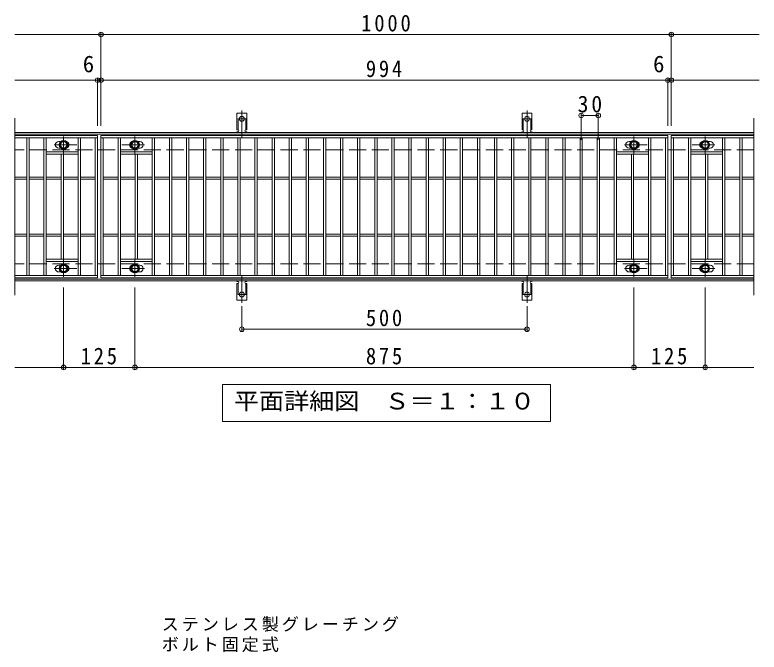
# Model space of a CAD drawing. Units: millimetres, scale not verified. Extents: x -1401 to 1814, y -1374 to 1182.
# Drawn here: x -591 to 714, y 65 to 1182 of the extents above; entities that cross this region are included whole.
import ezdxf
from ezdxf.enums import TextEntityAlignment as Align

# ---------------------------------------------------------------- set-up
doc = ezdxf.new("R2010")
doc.units = ezdxf.units.MM
doc.header["$LTSCALE"] = 10
doc.header["$PDMODE"] = 32
doc.header["$PDSIZE"] = 8
for name, pattern in [('CHAIN1', [8, 5, -1, 1, -1]), ('CHAIN2', [12, 9, -1, 1, -1]), ('DASHED2', [3, 2, -1]), ('DASHED3', [4, 3, -1])]:
    doc.linetypes.add(name, pattern=pattern)
for name, color, linetype, lineweight in [('C-1', 2, 'Continuous', 9), ('C-2', 3, 'Continuous', 9), ('C-4', 7, 'Continuous', 9), ('C-5', 7, 'Continuous', 9), ('C-8', 4, 'Continuous', 9), ('C-A', 3, 'Continuous', 9), ('D-5', 2, 'Continuous', 9)]:
    doc.layers.add(name, color=color, linetype=linetype, lineweight=lineweight)
doc.styles.add('ＭＳ ゴシック', font='')
doc.styles.get('ＭＳ ゴシック').set_extended_font_data('MS Gothic')

msp = doc.modelspace()

# ---------------------------------------------------------------- linework, layer by layer
at = {"layer": 'C-1'}
for p, q in [((704.97, 976.05), (-591.03, 976.05)), ((704.97, 973.05), (-591.03, 973.05)), ((704.97, 719.05), (-591.03, 719.05)), ((704.97, 716.05), (-591.03, 716.05))]:
    msp.add_line(p, q, dxfattribs=at)
at = {"layer": 'C-1', "linetype": 'DASHED3'}
for p, q in [((704.97, 946.05), (-591.03, 946.05)), ((704.97, 746.05), (-591.03, 746.05))]:
    msp.add_line(p, q, dxfattribs=at)
at = {"layer": 'C-2'}
for p, q in [((-591.03, 1001.05), (-591.03, 691.05)), ((704.97, 1001.05), (704.97, 691.05)), ((-446.03, 971.05), (-591.03, 971.05)), ((-446.03, 967.05), (-591.03, 967.05)), ((-570.03, 725.05), (-570.03, 967.05)), ((-566.03, 725.05), (-566.03, 967.05)), ((-540.03, 725.05), (-540.03, 967.05)), ((-536.03, 725.05), (-536.03, 967.05)), ((-480.03, 725.05), (-480.03, 967.05)), ((-476.03, 725.05), (-476.03, 967.05)), ((-450.03, 725.05), (-450.03, 967.05)), ((-446.03, 971.05), (-446.03, 721.05)), ((-440.03, 967.05), (553.97, 967.05)), ((-436.03, 725.05), (-436.03, 967.05)), ((-410.03, 725.05), (-410.03, 967.05)), ((-406.03, 725.05), (-406.03, 967.05)), ((-350.03, 725.05), (-350.03, 967.05)), ((-346.03, 725.05), (-346.03, 967.05)), ((-320.03, 725.05), (-320.03, 967.05)), ((-316.03, 725.05), (-316.03, 967.05)), ((-290.03, 725.05), (-290.03, 967.05)), ((-286.03, 725.05), (-286.03, 967.05)), ((-260.03, 725.05), (-260.03, 967.05)), ((-256.03, 725.05), (-256.03, 967.05)), ((-230.03, 725.05), (-230.03, 967.05)), ((-226.03, 725.05), (-226.03, 967.05)), ((-200.03, 725.05), (-200.03, 967.05)), ((-196.03, 725.05), (-196.03, 967.05)), ((-170.03, 725.05), (-170.03, 967.05)), ((-166.03, 725.05), (-166.03, 967.05)), ((-140.03, 725.05), (-140.03, 967.05)), ((-136.03, 725.05), (-136.03, 967.05)), ((-110.03, 725.05), (-110.03, 967.05)), ((-106.03, 725.05), (-106.03, 967.05)), ((-80.03, 725.05), (-80.03, 967.05)), ((-76.03, 725.05), (-76.03, 967.05)), ((-50.03, 725.05), (-50.03, 967.05)), ((-46.03, 725.05), (-46.03, 967.05)), ((-20.03, 725.05), (-20.03, 967.05)), ((-16.03, 725.05), (-16.03, 967.05)), ((9.97, 725.05), (9.97, 967.05)), ((13.97, 725.05), (13.97, 967.05)), ((39.97, 725.05), (39.97, 967.05)), ((43.97, 725.05), (43.97, 967.05)), ((69.97, 725.05), (69.97, 967.05)), ((73.97, 725.05), (73.97, 967.05)), ((99.97, 725.05), (99.97, 967.05)), ((103.97, 725.05), (103.97, 967.05)), ((129.97, 725.05), (129.97, 967.05)), ((133.97, 725.05), (133.97, 967.05)), ((159.97, 725.05), (159.97, 967.05)), ((163.97, 725.05), (163.97, 967.05)), ((189.97, 725.05), (189.97, 967.05)), ((193.97, 725.05), (193.97, 967.05)), ((219.97, 725.05), (219.97, 967.05)), ((223.97, 725.05), (223.97, 967.05)), ((249.97, 725.05), (249.97, 967.05)), ((253.97, 725.05), (253.97, 967.05)), ((279.97, 725.05), (279.97, 967.05)), ((283.97, 725.05), (283.97, 967.05)), ((309.97, 725.05), (309.97, 967.05)), ((313.97, 725.05), (313.97, 967.05)), ((339.97, 725.05), (339.97, 967.05)), ((343.97, 725.05), (343.97, 967.05)), ((369.97, 725.05), (369.97, 967.05)), ((373.97, 725.05), (373.97, 967.05)), ((399.97, 725.05), (399.97, 967.05)), ((403.97, 725.05), (403.97, 967.05)), ((429.97, 725.05), (429.97, 967.05)), ((433.97, 725.05), (433.97, 967.05)), ((459.97, 725.05), (459.97, 967.05)), ((463.97, 725.05), (463.97, 967.05)), ((519.97, 725.05), (519.97, 967.05)), ((523.97, 725.05), (523.97, 967.05)), ((549.97, 725.05), (549.97, 967.05)), ((553.97, 971.05), (553.97, 721.05)), ((559.97, 971.05), (559.97, 721.05)), ((704.97, 971.05), (559.97, 971.05)), ((559.97, 967.05), (704.97, 967.05)), ((563.97, 725.05), (563.97, 967.05)), ((589.97, 725.05), (589.97, 967.05)), ((593.97, 725.05), (593.97, 967.05)), ((649.97, 725.05), (649.97, 967.05)), ((653.97, 725.05), (653.97, 967.05)), ((679.97, 725.05), (679.97, 967.05)), ((683.97, 725.05), (683.97, 967.05)), ((-514.03, 960.55), (-510.43, 960.55)), ((-372.03, 960.55), (-375.62, 960.55)), ((485.97, 960.55), (489.57, 960.55)), ((627.97, 960.55), (624.38, 960.55)), ((-480.03, 942.05), (-536.03, 942.05)), ((-514.03, 948.55), (-510.43, 948.55)), ((-406.03, 942.05), (-350.03, 942.05)), ((-372.03, 948.55), (-375.62, 948.55)), ((519.97, 942.05), (463.97, 942.05)), ((485.97, 948.55), (489.57, 948.55)), ((593.97, 942.05), (649.97, 942.05)), ((627.97, 948.55), (624.38, 948.55)), ((-480.03, 938.05), (-536.03, 938.05)), ((-510.03, 754.05), (-510.03, 938.05)), ((-506.03, 754.05), (-506.03, 938.05)), ((-406.03, 938.05), (-350.03, 938.05)), ((-380.03, 754.05), (-380.03, 938.05)), ((-376.03, 754.05), (-376.03, 938.05)), ((519.97, 938.05), (463.97, 938.05)), ((489.97, 754.05), (489.97, 938.05)), ((493.97, 754.05), (493.97, 938.05)), ((593.97, 938.05), (649.97, 938.05)), ((619.97, 754.05), (619.97, 938.05)), ((623.97, 754.05), (623.97, 938.05)), ((-570.03, 897.55), (-591.03, 897.55)), ((-570.03, 894.55), (-591.03, 894.55)), ((-540.03, 897.55), (-566.03, 897.55)), ((-540.03, 894.55), (-566.03, 894.55)), ((-510.03, 897.55), (-536.03, 897.55)), ((-510.03, 894.55), (-536.03, 894.55)), ((-480.03, 897.55), (-506.03, 897.55)), ((-480.03, 894.55), (-506.03, 894.55)), ((-450.03, 897.55), (-476.03, 897.55)), ((-450.03, 894.55), (-476.03, 894.55)), ((-436.03, 897.55), (-410.03, 897.55)), ((-436.03, 894.55), (-410.03, 894.55)), ((-406.03, 897.55), (-380.03, 897.55)), ((-406.03, 894.55), (-380.03, 894.55)), ((-376.03, 897.55), (-350.03, 897.55)), ((-376.03, 894.55), (-350.03, 894.55)), ((-346.03, 897.55), (-320.03, 897.55)), ((-346.03, 894.55), (-320.03, 894.55)), ((-316.03, 897.55), (-290.03, 897.55)), ((-316.03, 894.55), (-290.03, 894.55)), ((-286.03, 897.55), (-260.03, 897.55)), ((-286.03, 894.55), (-260.03, 894.55)), ((-256.03, 897.55), (-230.03, 897.55)), ((-256.03, 894.55), (-230.03, 894.55)), ((-226.03, 897.55), (-200.03, 897.55)), ((-226.03, 894.55), (-200.03, 894.55)), ((-196.03, 897.55), (-170.03, 897.55)), ((-196.03, 894.55), (-170.03, 894.55)), ((-166.03, 897.55), (-140.03, 897.55)), ((-166.03, 894.55), (-140.03, 894.55)), ((-136.03, 897.55), (-110.03, 897.55)), ((-136.03, 894.55), (-110.03, 894.55)), ((-106.03, 897.55), (-80.03, 897.55)), ((-106.03, 894.55), (-80.03, 894.55)), ((-76.03, 897.55), (-50.03, 897.55)), ((-76.03, 894.55), (-50.03, 894.55)), ((-46.03, 897.55), (-20.03, 897.55)), ((-46.03, 894.55), (-20.03, 894.55)), ((-16.03, 897.55), (9.97, 897.55)), ((-16.03, 894.55), (9.97, 894.55)), ((13.97, 897.55), (39.97, 897.55)), ((13.97, 894.55), (39.97, 894.55)), ((43.97, 897.55), (69.97, 897.55)), ((43.97, 894.55), (69.97, 894.55)), ((73.97, 897.55), (99.97, 897.55)), ((73.97, 894.55), (99.97, 894.55)), ((103.97, 897.55), (129.97, 897.55)), ((103.97, 894.55), (129.97, 894.55)), ((133.97, 897.55), (159.97, 897.55)), ((133.97, 894.55), (159.97, 894.55)), ((163.97, 897.55), (189.97, 897.55)), ((163.97, 894.55), (189.97, 894.55)), ((193.97, 897.55), (219.97, 897.55)), ((193.97, 894.55), (219.97, 894.55)), ((223.97, 897.55), (249.97, 897.55)), ((223.97, 894.55), (249.97, 894.55)), ((253.97, 897.55), (279.97, 897.55)), ((253.97, 894.55), (279.97, 894.55)), ((283.97, 897.55), (309.97, 897.55)), ((283.97, 894.55), (309.97, 894.55)), ((313.97, 897.55), (339.97, 897.55)), ((313.97, 894.55), (339.97, 894.55)), ((343.97, 897.55), (369.97, 897.55)), ((343.97, 894.55), (369.97, 894.55)), ((373.97, 897.55), (399.97, 897.55)), ((373.97, 894.55), (399.97, 894.55)), ((403.97, 897.55), (429.97, 897.55)), ((403.97, 894.55), (429.97, 894.55)), ((433.97, 897.55), (459.97, 897.55)), ((433.97, 894.55), (459.97, 894.55)), ((463.97, 897.55), (489.97, 897.55)), ((463.97, 894.55), (489.97, 894.55)), ((493.97, 897.55), (519.97, 897.55)), ((493.97, 894.55), (519.97, 894.55)), ((523.97, 897.55), (549.97, 897.55)), ((523.97, 894.55), (549.97, 894.55)), ((563.97, 897.55), (589.97, 897.55)), ((563.97, 894.55), (589.97, 894.55)), ((593.97, 897.55), (619.97, 897.55)), ((593.97, 894.55), (619.97, 894.55)), ((623.97, 897.55), (649.97, 897.55)), ((623.97, 894.55), (649.97, 894.55)), ((653.97, 897.55), (679.97, 897.55)), ((653.97, 894.55), (679.97, 894.55)), ((683.97, 897.55), (704.97, 897.55)), ((683.97, 894.55), (704.97, 894.55)), ((-570.03, 797.55), (-591.03, 797.55)), ((-540.03, 797.55), (-566.03, 797.55)), ((-510.03, 797.55), (-536.03, 797.55)), ((-480.03, 797.55), (-506.03, 797.55)), ((-450.03, 797.55), (-476.03, 797.55)), ((-436.03, 797.55), (-410.03, 797.55)), ((-406.03, 797.55), (-380.03, 797.55)), ((-376.03, 797.55), (-350.03, 797.55)), ((-346.03, 797.55), (-320.03, 797.55)), ((-316.03, 797.55), (-290.03, 797.55)), ((-286.03, 797.55), (-260.03, 797.55)), ((-256.03, 797.55), (-230.03, 797.55)), ((-226.03, 797.55), (-200.03, 797.55)), ((-196.03, 797.55), (-170.03, 797.55)), ((-166.03, 797.55), (-140.03, 797.55)), ((-136.03, 797.55), (-110.03, 797.55)), ((-106.03, 797.55), (-80.03, 797.55)), ((-76.03, 797.55), (-50.03, 797.55)), ((-46.03, 797.55), (-20.03, 797.55)), ((-16.03, 797.55), (9.97, 797.55)), ((13.97, 797.55), (39.97, 797.55)), ((43.97, 797.55), (69.97, 797.55)), ((73.97, 797.55), (99.97, 797.55)), ((103.97, 797.55), (129.97, 797.55)), ((133.97, 797.55), (159.97, 797.55)), ((163.97, 797.55), (189.97, 797.55)), ((193.97, 797.55), (219.97, 797.55)), ((223.97, 797.55), (249.97, 797.55)), ((253.97, 797.55), (279.97, 797.55)), ((283.97, 797.55), (309.97, 797.55)), ((313.97, 797.55), (339.97, 797.55)), ((343.97, 797.55), (369.97, 797.55)), ((373.97, 797.55), (399.97, 797.55)), ((403.97, 797.55), (429.97, 797.55)), ((433.97, 797.55), (459.97, 797.55)), ((463.97, 797.55), (489.97, 797.55)), ((493.97, 797.55), (519.97, 797.55)), ((523.97, 797.55), (549.97, 797.55)), ((563.97, 797.55), (589.97, 797.55)), ((593.97, 797.55), (619.97, 797.55)), ((623.97, 797.55), (649.97, 797.55)), ((653.97, 797.55), (679.97, 797.55)), ((683.97, 797.55), (704.97, 797.55)), ((-570.03, 794.55), (-591.03, 794.55)), ((-540.03, 794.55), (-566.03, 794.55)), ((-510.03, 794.55), (-536.03, 794.55)), ((-480.03, 794.55), (-506.03, 794.55)), ((-450.03, 794.55), (-476.03, 794.55)), ((-436.03, 794.55), (-410.03, 794.55)), ((-406.03, 794.55), (-380.03, 794.55)), ((-376.03, 794.55), (-350.03, 794.55)), ((-346.03, 794.55), (-320.03, 794.55)), ((-316.03, 794.55), (-290.03, 794.55)), ((-286.03, 794.55), (-260.03, 794.55)), ((-256.03, 794.55), (-230.03, 794.55)), ((-226.03, 794.55), (-200.03, 794.55)), ((-196.03, 794.55), (-170.03, 794.55)), ((-166.03, 794.55), (-140.03, 794.55)), ((-136.03, 794.55), (-110.03, 794.55)), ((-106.03, 794.55), (-80.03, 794.55)), ((-76.03, 794.55), (-50.03, 794.55)), ((-46.03, 794.55), (-20.03, 794.55)), ((-16.03, 794.55), (9.97, 794.55)), ((13.97, 794.55), (39.97, 794.55)), ((43.97, 794.55), (69.97, 794.55)), ((73.97, 794.55), (99.97, 794.55)), ((103.97, 794.55), (129.97, 794.55)), ((133.97, 794.55), (159.97, 794.55)), ((163.97, 794.55), (189.97, 794.55)), ((193.97, 794.55), (219.97, 794.55)), ((223.97, 794.55), (249.97, 794.55)), ((253.97, 794.55), (279.97, 794.55)), ((283.97, 794.55), (309.97, 794.55)), ((313.97, 794.55), (339.97, 794.55)), ((343.97, 794.55), (369.97, 794.55)), ((373.97, 794.55), (399.97, 794.55)), ((403.97, 794.55), (429.97, 794.55)), ((433.97, 794.55), (459.97, 794.55)), ((463.97, 794.55), (489.97, 794.55)), ((493.97, 794.55), (519.97, 794.55)), ((523.97, 794.55), (549.97, 794.55)), ((563.97, 794.55), (589.97, 794.55)), ((593.97, 794.55), (619.97, 794.55)), ((623.97, 794.55), (649.97, 794.55)), ((653.97, 794.55), (679.97, 794.55)), ((683.97, 794.55), (704.97, 794.55)), ((-480.03, 754.05), (-536.03, 754.05)), ((-480.03, 750.05), (-536.03, 750.05)), ((-406.03, 754.05), (-350.03, 754.05)), ((-406.03, 750.05), (-350.03, 750.05)), ((519.97, 754.05), (463.97, 754.05)), ((519.97, 750.05), (463.97, 750.05)), ((593.97, 754.05), (649.97, 754.05)), ((593.97, 750.05), (649.97, 750.05)), ((-514.03, 743.55), (-510.43, 743.55)), ((-514.03, 731.55), (-510.43, 731.55)), ((-372.03, 743.55), (-375.62, 743.55)), ((-372.03, 731.55), (-375.62, 731.55)), ((485.97, 743.55), (489.57, 743.55)), ((485.97, 731.55), (489.57, 731.55)), ((627.97, 743.55), (624.38, 743.55)), ((627.97, 731.55), (624.38, 731.55)), ((-591.03, 725.05), (-446.03, 725.05)), ((-446.03, 721.05), (-591.03, 721.05)), ((553.97, 725.05), (-440.03, 725.05)), ((553.97, 721.05), (-440.03, 721.05)), ((704.97, 725.05), (559.97, 725.05)), ((704.97, 721.05), (559.97, 721.05))]:
    msp.add_line(p, q, dxfattribs=at)
msp.add_lwpolyline([(-440.03, 721.05), (-440.03, 971.05), (553.97, 971.05)], dxfattribs=at)
for centre, start, end in [((-514.03, 954.55), 90, 270), ((-502.03, 954.55), 286.33534, 73.66466), ((-384.03, 954.55), 106.33534, 253.66466), ((-372.03, 954.55), 270, 90), ((485.97, 954.55), 90, 270), ((497.97, 954.55), 286.33534, 73.66466), ((615.97, 954.55), 106.33534, 253.66466), ((627.97, 954.55), 270, 90), ((-514.03, 737.55), 90, 270), ((-502.03, 737.55), 286.33534, 73.66466), ((-384.03, 737.55), 106.33534, 253.66466), ((-372.03, 737.55), 270, 90), ((485.97, 737.55), 90, 270), ((497.97, 737.55), 286.33534, 73.66466), ((615.97, 737.55), 106.33534, 253.66466), ((627.97, 737.55), 270, 90)]:
    msp.add_arc(centre, 6, start, end, dxfattribs=at)
at = {"layer": 'C-4'}
for p, q in [((-440.03, 988.05), (-440.03, 1151.05)), ((559.97, 988.05), (559.97, 1151.05)), ((-591.03, 1148.05), (713.97, 1148.05)), ((-446.03, 988.05), (-446.03, 1071.05)), ((553.97, 988.05), (553.97, 1071.05)), ((-591.03, 1068.05), (713.97, 1068.05)), ((401.97, 963.05), (401.97, 1009.05)), ((401.97, 1006.05), (431.97, 1006.05)), ((431.97, 963.05), (431.97, 1009.05)), ((-505.53, 704.05), (-505.53, 561.05)), ((-380.53, 704.05), (-380.53, 561.05)), ((494.47, 704.05), (494.47, 561.05)), ((619.47, 704.05), (619.47, 561.05)), ((-193.03, 671.33), (-193.03, 628.05)), ((306.97, 671.33), (306.97, 628.05)), ((-193.03, 631.05), (306.97, 631.05)), ((-591.03, 564.05), (704.97, 564.05))]:
    msp.add_line(p, q, dxfattribs=at)
for p in [(-440.03, 1148.05), (559.97, 1148.05), (-446.03, 1068.05), (-440.03, 1068.05), (553.97, 1068.05), (559.97, 1068.05), (401.97, 1006.05), (431.97, 1006.05), (-193.03, 631.05), (306.97, 631.05), (-505.53, 564.05), (-380.53, 564.05), (494.47, 564.05), (619.47, 564.05)]:
    msp.add_point(p, dxfattribs=at)
at = {"layer": 'C-5'}
msp.add_lwpolyline([(-227.03, 469.05), (-227.03, 534.05), (347.97, 534.05), (347.97, 469.05)], close=True, dxfattribs=at)
at = {"layer": 'C-8', "linetype": 'CHAIN1'}
for p, q in [((-505.53, 938.58), (-505.53, 968.93)), ((-380.53, 938.58), (-380.53, 968.93)), ((494.47, 938.58), (494.47, 968.93)), ((619.47, 938.58), (619.47, 968.93)), ((-482.56, 954.55), (-522.25, 954.55)), ((-403.5, 954.55), (-363.81, 954.55)), ((517.44, 954.55), (477.75, 954.55)), ((596.5, 954.55), (636.19, 954.55)), ((-505.53, 753.53), (-505.53, 723.17)), ((-380.53, 753.53), (-380.53, 723.17)), ((494.47, 753.53), (494.47, 723.17)), ((619.47, 753.53), (619.47, 723.17)), ((-482.56, 737.55), (-522.25, 737.55)), ((-403.5, 737.55), (-363.81, 737.55)), ((517.44, 737.55), (477.75, 737.55)), ((596.5, 737.55), (636.19, 737.55))]:
    msp.add_line(p, q, dxfattribs=at)
at = {"layer": 'C-8'}
for points in [[(-512.03, 950.8), (-512.03, 958.3), (-505.53, 962.06), (-499.03, 958.3), (-499.03, 950.8), (-505.53, 947.05)], [(-374.03, 950.8), (-374.03, 958.3), (-380.53, 962.06), (-387.03, 958.3), (-387.03, 950.8), (-380.53, 947.05)], [(487.97, 950.8), (487.97, 958.3), (494.47, 962.06), (500.97, 958.3), (500.97, 950.8), (494.47, 947.05)], [(625.97, 950.8), (625.97, 958.3), (619.47, 962.06), (612.97, 958.3), (612.97, 950.8), (619.47, 947.05)], [(-512.03, 741.31), (-512.03, 733.8), (-505.53, 730.05), (-499.03, 733.8), (-499.03, 741.31), (-505.53, 745.06)], [(-374.03, 741.31), (-374.03, 733.8), (-380.53, 730.05), (-387.03, 733.8), (-387.03, 741.31), (-380.53, 745.06)], [(487.97, 741.31), (487.97, 733.8), (494.47, 730.05), (500.97, 733.8), (500.97, 741.31), (494.47, 745.06)], [(625.97, 741.31), (625.97, 733.8), (619.47, 730.05), (612.97, 733.8), (612.97, 741.31), (619.47, 745.06)]]:
    msp.add_lwpolyline(points, close=True, dxfattribs=at)
for centre, radius in [((-505.53, 954.55), 7.75), ((-505.53, 954.55), 6.5), ((-505.53, 954.55), 5.5), ((-380.53, 954.55), 7.75), ((-380.53, 954.55), 6.5), ((-380.53, 954.55), 5.5), ((494.47, 954.55), 7.75), ((494.47, 954.55), 6.5), ((494.47, 954.55), 5.5), ((619.47, 954.55), 7.75), ((619.47, 954.55), 6.5), ((619.47, 954.55), 5.5), ((-505.53, 737.55), 7.75), ((-505.53, 737.55), 6.5), ((-380.53, 737.55), 7.75), ((-380.53, 737.55), 6.5), ((494.47, 737.55), 7.75), ((494.47, 737.55), 6.5), ((619.47, 737.55), 7.75), ((619.47, 737.55), 6.5), ((-505.53, 737.55), 5.5), ((-380.53, 737.55), 5.5), ((494.47, 737.55), 5.5), ((619.47, 737.55), 5.5)]:
    msp.add_circle(centre, radius, dxfattribs=at)
at = {"layer": 'C-A'}
for p, q in [((-201.78, 981.05), (-201.78, 1010.05)), ((-184.28, 1010.05), (-201.78, 1010.05)), ((-184.28, 981.05), (-184.28, 1010.05)), ((298.22, 981.05), (298.22, 1010.05)), ((315.72, 1010.05), (298.22, 1010.05)), ((315.72, 981.05), (315.72, 1010.05)), ((-201.78, 981.05), (-200.53, 981.05)), ((-184.28, 981.05), (-185.53, 981.05)), ((298.22, 981.05), (299.47, 981.05)), ((315.72, 981.05), (314.47, 981.05)), ((-201.03, 977.05), (-200.53, 977.05)), ((-185.53, 977.05), (-185.02, 977.05)), ((298.97, 977.05), (299.47, 977.05)), ((314.47, 977.05), (314.98, 977.05)), ((-201.78, 711.05), (-200.53, 711.05)), ((-201.78, 711.05), (-201.78, 682.05)), ((-201.03, 715.05), (-200.53, 715.05)), ((-185.53, 715.05), (-185.02, 715.05)), ((-184.28, 711.05), (-185.53, 711.05)), ((-184.28, 711.05), (-184.28, 682.05)), ((298.22, 711.05), (299.47, 711.05)), ((298.22, 711.05), (298.22, 682.05)), ((298.97, 715.05), (299.47, 715.05)), ((314.47, 715.05), (314.98, 715.05)), ((315.72, 711.05), (314.47, 711.05)), ((315.72, 711.05), (315.72, 682.05)), ((-184.28, 682.05), (-201.78, 682.05)), ((315.72, 682.05), (298.22, 682.05))]:
    msp.add_line(p, q, dxfattribs=at)
at = {"layer": 'C-A', "linetype": 'DASHED2'}
for p, q in [((-199.78, 980.91), (-199.78, 1010.05)), ((-186.28, 980.91), (-186.28, 1010.05)), ((300.22, 980.91), (300.22, 1010.05)), ((313.72, 980.91), (313.72, 1010.05)), ((-199.78, 711.2), (-199.78, 682.05)), ((-186.28, 711.2), (-186.28, 682.05)), ((300.22, 711.2), (300.22, 682.05)), ((313.72, 711.2), (313.72, 682.05))]:
    msp.add_line(p, q, dxfattribs=at)
at = {"layer": 'C-A', "color": 7, "linetype": 'CHAIN2'}
for p, q in [((-193.03, 967.59), (-193.03, 1014.99)), ((306.97, 967.59), (306.97, 1014.99)), ((-198.8, 1000.05), (-187.25, 1000.05)), ((301.2, 1000.05), (312.75, 1000.05)), ((-193.03, 724.52), (-193.03, 677.12)), ((306.97, 724.52), (306.97, 677.12)), ((-198.8, 692.05), (-187.25, 692.05)), ((301.2, 692.05), (312.75, 692.05))]:
    msp.add_line(p, q, dxfattribs=at)
at = {"layer": 'C-A'}
for centre in [(-193.03, 1000.05), (306.97, 1000.05), (-193.03, 692.05), (306.97, 692.05)]:
    msp.add_circle(centre, 4.25, dxfattribs=at)
for centre, start, end in [((-200.53, 979.05), 270, 90), ((-185.53, 979.05), 90, 269.8667), ((299.47, 979.05), 270, 90), ((314.47, 979.05), 90, 269.8667), ((-201.03, 975.05), 90.27596, 150.00047), ((-185.03, 975.05), 29.99927, 89.75836), ((298.97, 975.05), 90.27596, 150.00047), ((314.97, 975.05), 29.99927, 89.75836), ((-201.03, 717.05), 209.99951, 269.72403), ((-200.53, 713.05), 270, 90), ((-185.53, 713.05), 90.13329, 270), ((-185.03, 717.05), 270.24162, 330.00072), ((298.97, 717.05), 209.99951, 269.72403), ((299.47, 713.05), 270, 90), ((314.47, 713.05), 90.13329, 270), ((314.97, 717.05), 270.24162, 330.00072)]:
    msp.add_arc(centre, 2, start, end, dxfattribs=at)

# ---------------------------------------------------------------- texts
at = {"layer": 'C-4', "color": 2, "style": 'ＭＳ ゴシック'}
for p in [(-471.99, 1073.05), (528.01, 1073.05)]:
    msp.add_text('6', height=29.33, dxfattribs=at).set_placement(p, align=Align.BOTTOM_LEFT)
at = {"layer": 'C-4', "color": 2, "char_height": 29.33, "attachment_point": 7, "style": 'ＭＳ ゴシック'}
for s, insert in [('\\T1.28;\\W0.9;1000', (16.22, 1153.05)), ('\\T1.27;\\W0.9;994', (24.47, 1073.05)), ('\\T1.27;\\W0.95;30', (395.72, 1011.05)), ('\\T1.27;\\W0.9;500', (24.47, 636.05)), ('\\T1.27;\\W0.9;125', (-475.53, 569.05)), ('\\T1.27;\\W0.9;875', (24.47, 569.05)), ('\\T1.27;\\W0.9;125', (524.47, 569.05))]:
    msp.add_mtext(s, dxfattribs=dict(at, insert=insert))
at = {"layer": 'C-5', "color": 2, "style": 'ＭＳ ゴシック', "width": 1.1}
msp.add_text('平面詳細図\u3000Ｓ＝１：１０', height=29.33, dxfattribs=at).set_placement((-207.03, 481.55), align=Align.BOTTOM_LEFT)
at = {"layer": 'D-5', "color": 7, "char_height": 21.99, "attachment_point": 7, "style": 'ＭＳ ゴシック'}
for s, insert in [('\\T1.17;ステンレス製グレーチング', (-333.59, 100.23)), ('\\T1.17;ボルト固定式', (-333.59, 64.65))]:
    msp.add_mtext(s, dxfattribs=dict(at, insert=insert))

doc.saveas('drawing.dxf')
